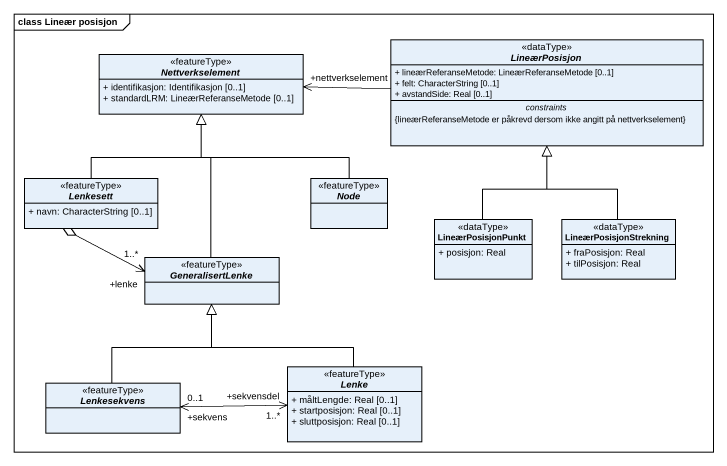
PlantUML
@startuml
mainframe class Lineær posisjon
hide circle
hide empty members
skinparam classAttributeIconSize 0
abstract class Nettverkselement <<featureType>> {
  + identifikasjon: Identifikasjon [0..1]
  + standardLRM: LineærReferanseMetode [0..1]
}
abstract class LineærPosisjon <<dataType>> {
  + lineærReferanseMetode: LineærReferanseMetode [0..1]
  + felt: CharacterString [0..1]
  + avstandSide: Real [0..1]
  -- constraints --
  {lineærReferanseMetode er påkrevd dersom ikke angitt på nettverkselement}
}
abstract class Lenkesett <<featureType>> {
  + navn: CharacterString [0..1]
}
abstract class "Node" as Node_ <<featureType>>
class LineærPosisjonPunkt <<dataType>> {
  + posisjon: Real
}
class LineærPosisjonStrekning <<dataType>> {
  + fraPosisjon: Real
  + tilPosisjon: Real
}
abstract class GeneralisertLenke <<featureType>>
abstract class Lenkesekvens <<featureType>>
abstract class Lenke <<featureType>> {
  + måltLengde: Real [0..1]
  + startposisjon: Real [0..1]
  + sluttposisjon: Real [0..1]
}
LineærPosisjon -left-> "+nettverkselement" Nettverkselement
Lenkesett -up-|> Nettverkselement
Lenkesett o--> "+lenke\n1..*" GeneralisertLenke
Node_ -up-|> Nettverkselement
LineærPosisjonPunkt -up-|> LineærPosisjon
LineærPosisjonStrekning -up-|> LineærPosisjon
GeneralisertLenke -up-|> Nettverkselement
Lenkesekvens -up-|> GeneralisertLenke
Lenke -up-|> GeneralisertLenke
Lenke "+sekvensdel\n1..*" <-left-> "+sekvens\n0..1" Lenkesekvens
@enduml
